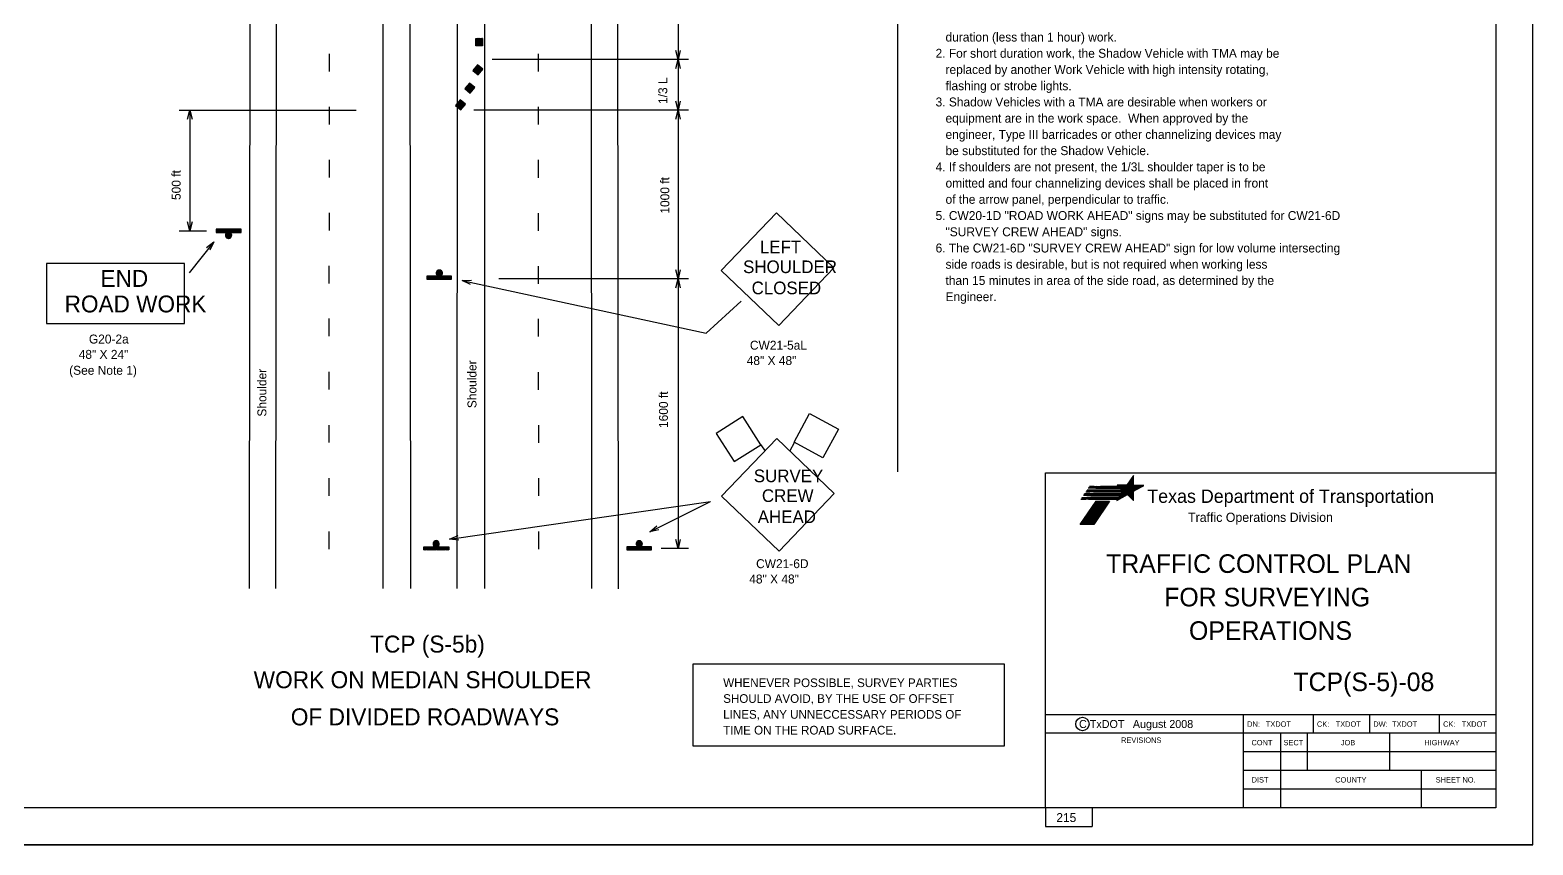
# Model space of a CAD drawing. Extents: x 0 to 29242, y 0 to 23092.
# Drawn here: x 14.03 to 34.23, y 0.24 to 11.19 of the extents above; entities that cross this region are included whole.
import ezdxf

# ---------------------------------------------------------------- set-up
doc = ezdxf.new("R2010")
doc.units = 0
doc.layers.add('D_BATCH_PLOT', color=7, linetype='Continuous')
doc.layers.add('Level 1', color=7, linetype='Continuous')

msp = doc.modelspace()

# ---------------------------------------------------------------- linework, layer by layer
at = {"layer": 'D_BATCH_PLOT'}
msp.add_lwpolyline([(0.228, 0.241), (34.228, 0.241), (34.228, 22.241), (0.228, 22.241)], close=True, dxfattribs=at)
at = {"layer": 'Level 1'}
for p, q in [((34.228, 0.241), (34.228, 22.241)), ((25.687, 21.571), (25.687, 5.254)), ((16.981, 3.688), (16.994, 20.589)), ((17.336, 3.688), (17.35, 20.589)), ((18.777, 3.688), (18.777, 20.589)), ((19.147, 3.686), (19.133, 20.588)), ((20.141, 3.686), (20.141, 20.587)), ((21.581, 3.686), (21.567, 20.587)), ((21.937, 3.684), (21.923, 20.586)), ((22.739, 13.875), (22.739, 4.225)), ((19.771, 3.686), (19.778, 12.624)), ((20.064, 11.026), (20.051, 11.026)), ((22.739, 10.795), (22.709, 10.915)), ((22.769, 10.915), (22.739, 10.795)), ((22.88, 10.795), (20.24, 10.795)), ((22.709, 10.675), (22.739, 10.795)), ((22.739, 10.795), (22.769, 10.675)), ((20.05, 10.653), (20.06, 10.645)), ((19.942, 10.407), (19.952, 10.4)), ((16.037, 10.112), (18.414, 10.112)), ((16.148, 9.992), (16.178, 10.112)), ((16.178, 10.112), (16.208, 9.992)), ((16.178, 10.112), (16.178, 8.494)), ((19.818, 10.182), (19.827, 10.174)), ((22.88, 10.112), (19.993, 10.112)), ((22.739, 10.112), (22.709, 10.232)), ((22.709, 9.992), (22.739, 10.112)), ((22.769, 10.232), (22.739, 10.112)), ((22.739, 10.112), (22.769, 9.992)), ((16.037, 8.494), (16.403, 8.494)), ((16.178, 8.494), (16.148, 8.614)), ((16.208, 8.614), (16.178, 8.494)), ((16.868, 8.513), (16.534, 8.513)), ((16.534, 8.513), (16.534, 8.471)), ((16.868, 8.471), (16.868, 8.513)), ((16.5, 8.346), (16.169, 7.927)), ((16.534, 8.471), (16.688, 8.471)), ((16.71, 8.471), (16.868, 8.471)), ((19.521, 7.883), (19.362, 7.883)), ((19.362, 7.883), (19.362, 7.841)), ((19.696, 7.883), (19.542, 7.883)), ((19.696, 7.841), (19.696, 7.883)), ((22.739, 7.846), (22.709, 7.966)), ((22.769, 7.966), (22.739, 7.846)), ((19.362, 7.841), (19.696, 7.841)), ((19.839, 7.825), (23.118, 7.115)), ((22.88, 7.846), (20.332, 7.846)), ((22.709, 7.726), (22.739, 7.846)), ((22.739, 7.846), (22.769, 7.726)), ((23.118, 7.115), (23.589, 7.548)), ((23.851, 5.618), (23.909, 5.532)), ((24.302, 5.651), (24.236, 5.529)), ((27.678, 5.241), (33.728, 5.241)), ((27.678, 0.741), (27.678, 5.241)), ((28.331, 5.056), (28.267, 5.056)), ((28.662, 5.054), (28.331, 5.056)), ((28.367, 5.056), (28.657, 5.057)), ((28.663, 5.053), (28.367, 5.055)), ((28.368, 5.056), (28.657, 5.058)), ((28.66, 5.056), (28.417, 5.056)), ((28.639, 5.074), (28.86, 5.074)), ((28.64, 5.073), (28.86, 5.073)), ((28.642, 5.071), (28.86, 5.071)), ((28.643, 5.07), (28.997, 5.07)), ((28.645, 5.069), (28.994, 5.069)), ((28.646, 5.067), (28.992, 5.067)), ((28.648, 5.066), (28.989, 5.066)), ((28.649, 5.065), (28.987, 5.065)), ((28.651, 5.063), (28.984, 5.063)), ((28.653, 5.062), (28.982, 5.062)), ((28.654, 5.061), (28.979, 5.061)), ((28.656, 5.059), (28.977, 5.059)), ((28.657, 5.058), (28.974, 5.058)), ((28.659, 5.057), (28.972, 5.057)), ((28.66, 5.055), (28.97, 5.055)), ((28.662, 5.054), (28.967, 5.054)), ((28.663, 5.053), (28.965, 5.053)), ((28.665, 5.051), (28.962, 5.051)), ((28.666, 5.05), (28.96, 5.05)), ((28.769, 5.075), (28.86, 5.075)), ((28.77, 5.077), (28.86, 5.077)), ((28.771, 5.078), (28.86, 5.078)), ((28.772, 5.079), (28.86, 5.079)), ((28.773, 5.081), (28.86, 5.081)), ((28.774, 5.082), (28.86, 5.082)), ((28.775, 5.083), (28.86, 5.083)), ((28.776, 5.085), (28.86, 5.085)), ((28.777, 5.086), (28.86, 5.086)), ((28.778, 5.087), (28.86, 5.087)), ((28.779, 5.089), (28.86, 5.089)), ((28.78, 5.09), (28.86, 5.09)), ((28.781, 5.091), (28.86, 5.091)), ((28.782, 5.094), (28.86, 5.094)), ((28.782, 5.093), (28.86, 5.093)), ((28.783, 5.095), (28.86, 5.095)), ((28.784, 5.097), (28.86, 5.097)), ((28.785, 5.098), (28.86, 5.098)), ((28.786, 5.099), (28.86, 5.099)), ((28.787, 5.101), (28.86, 5.101)), ((28.788, 5.102), (28.86, 5.102)), ((28.789, 5.103), (28.86, 5.103)), ((28.79, 5.105), (28.86, 5.105)), ((28.791, 5.106), (28.86, 5.106)), ((28.792, 5.107), (28.86, 5.107)), ((28.793, 5.109), (28.86, 5.109)), ((28.794, 5.11), (28.86, 5.11)), ((28.795, 5.111), (28.86, 5.111)), ((28.796, 5.113), (28.86, 5.113)), ((28.797, 5.115), (28.86, 5.115)), ((28.797, 5.114), (28.86, 5.114)), ((28.798, 5.117), (28.86, 5.117)), ((28.799, 5.118), (28.86, 5.118)), ((28.8, 5.119), (28.86, 5.119)), ((28.801, 5.121), (28.86, 5.121)), ((28.802, 5.122), (28.86, 5.122)), ((28.803, 5.123), (28.86, 5.123)), ((28.804, 5.125), (28.86, 5.125)), ((28.805, 5.126), (28.86, 5.126)), ((28.806, 5.127), (28.86, 5.127)), ((28.807, 5.129), (28.86, 5.129)), ((28.808, 5.13), (28.86, 5.13)), ((28.809, 5.131), (28.86, 5.131)), ((28.81, 5.133), (28.86, 5.133)), ((28.811, 5.135), (28.86, 5.135)), ((28.811, 5.134), (28.86, 5.134)), ((28.812, 5.137), (28.86, 5.137)), ((28.813, 5.138), (28.86, 5.138)), ((28.814, 5.139), (28.86, 5.139)), ((28.815, 5.141), (28.86, 5.141)), ((28.816, 5.142), (28.86, 5.142)), ((28.817, 5.143), (28.86, 5.143)), ((28.818, 5.145), (28.86, 5.145)), ((28.819, 5.146), (28.86, 5.146)), ((28.82, 5.147), (28.86, 5.147)), ((28.821, 5.149), (28.86, 5.149)), ((28.822, 5.15), (28.86, 5.15)), ((28.823, 5.151), (28.86, 5.151)), ((28.824, 5.153), (28.86, 5.153)), ((28.825, 5.155), (28.86, 5.155)), ((28.825, 5.154), (28.86, 5.154)), ((28.826, 5.157), (28.86, 5.157)), ((28.827, 5.158), (28.86, 5.158)), ((28.828, 5.159), (28.86, 5.159)), ((28.829, 5.161), (28.86, 5.161)), ((28.83, 5.162), (28.86, 5.162)), ((28.831, 5.163), (28.86, 5.163)), ((28.832, 5.165), (28.86, 5.165)), ((28.833, 5.166), (28.86, 5.166)), ((28.834, 5.167), (28.86, 5.167)), ((28.835, 5.169), (28.86, 5.169)), ((28.836, 5.17), (28.86, 5.17)), ((28.837, 5.171), (28.86, 5.171)), ((28.838, 5.173), (28.86, 5.173)), ((28.839, 5.175), (28.86, 5.175)), ((28.839, 5.174), (28.86, 5.174)), ((28.84, 5.177), (28.86, 5.177)), ((28.841, 5.178), (28.86, 5.178)), ((28.842, 5.179), (28.86, 5.179)), ((28.843, 5.181), (28.86, 5.181)), ((28.844, 5.182), (28.86, 5.182)), ((28.845, 5.183), (28.86, 5.183)), ((28.846, 5.185), (28.86, 5.185)), ((28.847, 5.186), (28.86, 5.186)), ((28.848, 5.187), (28.86, 5.187)), ((28.849, 5.189), (28.86, 5.189)), ((28.85, 5.19), (28.86, 5.19)), ((28.851, 5.191), (28.86, 5.191)), ((28.852, 5.193), (28.86, 5.193)), ((28.853, 5.195), (28.86, 5.195)), ((28.853, 5.194), (28.86, 5.194)), ((28.854, 5.197), (28.86, 5.197)), ((28.855, 5.198), (28.86, 5.198)), ((28.856, 5.2), (28.86, 5.2)), ((28.857, 5.201), (28.86, 5.201)), ((28.858, 5.202), (28.86, 5.202)), ((28.859, 5.204), (28.86, 5.204)), ((19.669, 4.35), (23.174, 4.855)), ((22.359, 4.448), (23.174, 4.855)), ((28.153, 4.887), (28.217, 4.887)), ((28.225, 4.899), (28.161, 4.899)), ((28.168, 4.91), (28.232, 4.91)), ((28.25, 4.936), (28.186, 4.936)), ((28.258, 4.948), (28.194, 4.948)), ((28.265, 4.959), (28.202, 4.959)), ((28.644, 4.886), (28.217, 4.887)), ((28.219, 4.985), (28.271, 4.985)), ((28.652, 4.897), (28.225, 4.899)), ((28.291, 4.997), (28.227, 4.997)), ((28.66, 4.908), (28.232, 4.91)), ((28.299, 5.008), (28.235, 5.008)), ((28.676, 4.934), (28.25, 4.936)), ((28.316, 5.033), (28.252, 5.033)), ((28.644, 4.885), (28.253, 4.887)), ((28.254, 4.888), (28.648, 4.89)), ((28.254, 4.888), (28.647, 4.889)), ((28.684, 4.946), (28.258, 4.948)), ((28.324, 5.045), (28.26, 5.045)), ((28.652, 4.896), (28.261, 4.898)), ((28.262, 4.9), (28.656, 4.902)), ((28.262, 4.899), (28.655, 4.901)), ((28.691, 4.957), (28.265, 4.959)), ((28.659, 4.907), (28.268, 4.909)), ((28.269, 4.911), (28.663, 4.913)), ((28.269, 4.91), (28.662, 4.912)), ((28.708, 4.983), (28.271, 4.985)), ((28.676, 4.933), (28.286, 4.935)), ((28.287, 4.937), (28.68, 4.939)), ((28.287, 4.936), (28.679, 4.938)), ((28.715, 4.995), (28.291, 4.997)), ((28.684, 4.945), (28.294, 4.947)), ((28.295, 4.949), (28.687, 4.951)), ((28.295, 4.948), (28.687, 4.95)), ((28.716, 5.006), (28.299, 5.008)), ((28.691, 4.956), (28.301, 4.958)), ((28.302, 4.96), (28.695, 4.962)), ((28.302, 4.959), (28.694, 4.961)), ((28.646, 4.887), (28.303, 4.887)), ((28.653, 4.899), (28.311, 4.899)), ((28.688, 5.031), (28.316, 5.033)), ((28.661, 4.91), (28.318, 4.91)), ((28.708, 4.982), (28.319, 4.984)), ((28.32, 4.986), (28.712, 4.988)), ((28.32, 4.985), (28.712, 4.987)), ((28.674, 5.043), (28.324, 5.045)), ((28.715, 4.994), (28.327, 4.996)), ((28.328, 4.998), (28.72, 5)), ((28.328, 4.997), (28.72, 4.999)), ((28.335, 5.008), (28.71, 5.01)), ((28.717, 5.005), (28.335, 5.007)), ((28.336, 5.009), (28.71, 5.011)), ((28.678, 4.936), (28.336, 4.936)), ((28.686, 4.948), (28.344, 4.948)), ((28.347, 4.848), (28.529, 4.848)), ((28.348, 4.85), (28.53, 4.85)), ((28.349, 4.851), (28.53, 4.851)), ((28.35, 4.852), (28.531, 4.852)), ((28.692, 4.959), (28.351, 4.959)), ((28.351, 4.854), (28.532, 4.854)), ((28.352, 5.033), (28.682, 5.034)), ((28.689, 5.03), (28.352, 5.032)), ((28.352, 4.855), (28.533, 4.855)), ((28.353, 5.034), (28.682, 5.035)), ((28.353, 4.856), (28.534, 4.856)), ((28.354, 4.858), (28.535, 4.858)), ((28.355, 4.859), (28.536, 4.859)), ((28.36, 5.045), (28.669, 5.046)), ((28.675, 5.042), (28.36, 5.044)), ((28.361, 5.046), (28.669, 5.047)), ((28.709, 4.985), (28.369, 4.985)), ((28.717, 4.997), (28.377, 4.997)), ((28.714, 5.008), (28.385, 5.008)), ((28.685, 5.033), (28.402, 5.033)), ((28.672, 5.045), (28.41, 5.045)), ((28.636, 4.872), (28.637, 4.872)), ((28.637, 4.874), (28.639, 4.874)), ((28.638, 4.875), (28.642, 4.875)), ((28.639, 4.876), (28.644, 4.876)), ((28.64, 4.879), (28.649, 4.879)), ((28.64, 4.878), (28.647, 4.878)), ((28.641, 4.88), (28.652, 4.88)), ((28.642, 4.882), (28.654, 4.882)), ((28.643, 4.883), (28.656, 4.883)), ((28.644, 4.884), (28.659, 4.884)), ((28.645, 4.886), (28.661, 4.886)), ((28.646, 4.887), (28.664, 4.887)), ((28.647, 4.89), (28.668, 4.89)), ((28.647, 4.888), (28.666, 4.888)), ((28.648, 4.891), (28.671, 4.891)), ((28.649, 4.892), (28.673, 4.892)), ((28.65, 4.894), (28.676, 4.894)), ((28.651, 4.895), (28.678, 4.895)), ((28.652, 4.896), (28.68, 4.896)), ((28.653, 4.898), (28.683, 4.898)), ((28.654, 4.9), (28.688, 4.9)), ((28.654, 4.899), (28.685, 4.899)), ((28.655, 4.902), (28.69, 4.902)), ((28.656, 4.903), (28.692, 4.903)), ((28.657, 4.904), (28.695, 4.904)), ((28.658, 4.906), (28.697, 4.906)), ((28.659, 4.907), (28.7, 4.907)), ((28.66, 4.908), (28.702, 4.908)), ((28.661, 4.911), (28.707, 4.911)), ((28.661, 4.91), (28.704, 4.91)), ((28.662, 4.912), (28.709, 4.912)), ((28.663, 4.914), (28.712, 4.914)), ((28.664, 4.915), (28.714, 4.915)), ((28.665, 4.916), (28.716, 4.916)), ((28.666, 4.918), (28.719, 4.918)), ((28.667, 4.92), (28.724, 4.92)), ((28.667, 4.919), (28.721, 4.919)), ((28.668, 5.049), (28.957, 5.049)), ((28.668, 4.922), (28.726, 4.922)), ((28.669, 5.047), (28.955, 5.047)), ((28.669, 4.923), (28.729, 4.923)), ((28.67, 4.924), (28.731, 4.924)), ((28.671, 5.046), (28.952, 5.046)), ((28.671, 4.926), (28.733, 4.926)), ((28.672, 5.045), (28.95, 5.045)), ((28.672, 4.927), (28.736, 4.927)), ((28.673, 4.928), (28.738, 4.928)), ((28.674, 5.043), (28.947, 5.043)), ((28.674, 4.931), (28.743, 4.931)), ((28.674, 4.93), (28.741, 4.93)), ((28.675, 5.042), (28.945, 5.042)), ((28.675, 4.932), (28.745, 4.932)), ((28.676, 4.934), (28.748, 4.934)), ((28.677, 5.041), (28.943, 5.041)), ((28.677, 4.935), (28.75, 4.935)), ((28.678, 5.039), (28.94, 5.039)), ((28.678, 4.936), (28.753, 4.936)), ((28.679, 4.938), (28.755, 4.938)), ((28.68, 5.038), (28.938, 5.038)), ((28.68, 4.939), (28.757, 4.939)), ((28.681, 5.037), (28.935, 5.037)), ((28.681, 4.942), (28.762, 4.942)), ((28.681, 4.94), (28.76, 4.94)), ((28.682, 4.943), (28.765, 4.943)), ((28.683, 5.035), (28.933, 5.035)), ((28.683, 4.944), (28.767, 4.944)), ((28.684, 5.034), (28.93, 5.034)), ((28.684, 4.946), (28.769, 4.946)), ((28.685, 4.947), (28.772, 4.947)), ((28.686, 5.033), (28.928, 5.033)), ((28.686, 4.948), (28.774, 4.948)), ((28.687, 5.031), (28.925, 5.031)), ((28.687, 4.95), (28.777, 4.95)), ((28.688, 4.952), (28.86, 4.952)), ((28.688, 4.951), (28.86, 4.951)), ((28.689, 5.03), (28.923, 5.03)), ((28.689, 4.954), (28.86, 4.954)), ((28.69, 5.029), (28.92, 5.029)), ((28.69, 4.955), (28.86, 4.955)), ((28.691, 4.956), (28.86, 4.956)), ((28.692, 5.027), (28.918, 5.027)), ((28.692, 4.958), (28.86, 4.958)), ((28.693, 5.026), (28.916, 5.026)), ((28.693, 4.959), (28.86, 4.959)), ((28.694, 4.96), (28.86, 4.96)), ((28.695, 5.024), (28.913, 5.024)), ((28.695, 4.963), (28.86, 4.963)), ((28.695, 4.962), (28.86, 4.962)), ((28.696, 5.023), (28.911, 5.023)), ((28.696, 4.964), (28.86, 4.964)), ((28.697, 4.966), (28.86, 4.966)), ((28.698, 5.022), (28.908, 5.022)), ((28.698, 4.967), (28.86, 4.967)), ((28.699, 5.02), (28.906, 5.02)), ((28.699, 4.968), (28.86, 4.968)), ((28.7, 4.97), (28.86, 4.97)), ((28.701, 5.019), (28.903, 5.019)), ((28.701, 4.971), (28.86, 4.971)), ((28.702, 5.018), (28.901, 5.018)), ((28.702, 4.974), (28.86, 4.974)), ((28.702, 4.972), (28.86, 4.972)), ((28.703, 4.975), (28.86, 4.975)), ((28.704, 5.016), (28.898, 5.016)), ((28.704, 4.976), (28.86, 4.976)), ((28.705, 5.015), (28.896, 5.015)), ((28.705, 4.978), (28.86, 4.978)), ((28.706, 4.979), (28.86, 4.979)), ((28.707, 5.014), (28.893, 5.014)), ((28.707, 4.98), (28.86, 4.98)), ((28.708, 5.012), (28.891, 5.012)), ((28.708, 4.982), (28.86, 4.982)), ((28.709, 4.984), (28.86, 4.984)), ((28.709, 4.983), (28.86, 4.983)), ((28.71, 5.011), (28.889, 5.011)), ((28.71, 4.986), (28.86, 4.986)), ((28.711, 4.987), (28.86, 4.987)), ((28.712, 5.01), (28.886, 5.01)), ((28.712, 4.988), (28.86, 4.988)), ((28.713, 5.008), (28.884, 5.008)), ((28.713, 4.99), (28.86, 4.99)), ((28.714, 4.991), (28.86, 4.991)), ((28.715, 5.007), (28.881, 5.007)), ((28.715, 4.992), (28.86, 4.992)), ((28.716, 5.006), (28.879, 5.006)), ((28.716, 4.995), (28.86, 4.995)), ((28.716, 4.994), (28.86, 4.994)), ((28.717, 4.996), (28.862, 4.996)), ((28.718, 5.004), (28.876, 5.004)), ((28.718, 4.998), (28.864, 4.998)), ((28.719, 5.003), (28.874, 5.003)), ((28.719, 4.999), (28.866, 4.999)), ((28.72, 5), (28.869, 5)), ((28.721, 5.002), (28.871, 5.002)), ((28.779, 4.95), (28.86, 4.95)), ((28.78, 4.948), (28.86, 4.948)), ((28.781, 4.947), (28.86, 4.947)), ((28.783, 4.946), (28.86, 4.946)), ((28.784, 4.944), (28.86, 4.944)), ((28.786, 4.943), (28.86, 4.943)), ((28.787, 4.942), (28.86, 4.942)), ((28.788, 4.94), (28.86, 4.94)), ((28.79, 4.939), (28.86, 4.939)), ((28.791, 4.938), (28.86, 4.938)), ((28.792, 4.936), (28.86, 4.936)), ((28.794, 4.935), (28.86, 4.935)), ((28.795, 4.934), (28.86, 4.934)), ((28.797, 4.932), (28.86, 4.932)), ((28.798, 4.931), (28.86, 4.931)), ((28.799, 4.93), (28.86, 4.93)), ((28.801, 4.928), (28.86, 4.928)), ((28.802, 4.927), (28.86, 4.927)), ((28.804, 4.926), (28.86, 4.926)), ((28.805, 4.924), (28.86, 4.924)), ((28.806, 4.923), (28.86, 4.923)), ((28.808, 4.922), (28.86, 4.922)), ((28.809, 4.92), (28.86, 4.92)), ((28.81, 4.919), (28.86, 4.919)), ((28.812, 4.918), (28.86, 4.918)), ((28.813, 4.916), (28.86, 4.916)), ((28.815, 4.915), (28.86, 4.915)), ((28.816, 4.914), (28.86, 4.914)), ((28.817, 4.912), (28.86, 4.912)), ((28.819, 4.911), (28.86, 4.911)), ((28.82, 4.91), (28.86, 4.91)), ((28.822, 4.908), (28.86, 4.908)), ((28.823, 4.907), (28.86, 4.907)), ((28.824, 4.906), (28.86, 4.906)), ((28.826, 4.904), (28.86, 4.904)), ((28.827, 4.903), (28.86, 4.903)), ((28.828, 4.902), (28.86, 4.902)), ((28.83, 4.9), (28.86, 4.9)), ((28.831, 4.899), (28.86, 4.899)), ((28.833, 4.898), (28.86, 4.898)), ((28.834, 4.896), (28.86, 4.896)), ((28.835, 4.895), (28.86, 4.895)), ((28.837, 4.894), (28.86, 4.894)), ((28.838, 4.892), (28.86, 4.892)), ((28.84, 4.891), (28.86, 4.891)), ((28.841, 4.89), (28.86, 4.89)), ((28.842, 4.888), (28.86, 4.888)), ((28.844, 4.887), (28.86, 4.887)), ((28.845, 4.886), (28.86, 4.886)), ((28.847, 4.884), (28.86, 4.884)), ((28.848, 4.883), (28.86, 4.883)), ((28.849, 4.882), (28.86, 4.882)), ((28.851, 4.88), (28.86, 4.88)), ((28.852, 4.879), (28.86, 4.879)), ((28.853, 4.878), (28.86, 4.878)), ((28.855, 4.876), (28.86, 4.876)), ((28.856, 4.875), (28.86, 4.875)), ((28.858, 4.874), (28.86, 4.874)), ((28.859, 4.872), (28.86, 4.872)), ((28.209, 4.645), (28.391, 4.645)), ((28.21, 4.647), (28.392, 4.647)), ((28.211, 4.648), (28.393, 4.648)), ((28.212, 4.649), (28.393, 4.649)), ((28.213, 4.651), (28.394, 4.651)), ((28.214, 4.652), (28.395, 4.652)), ((28.215, 4.653), (28.396, 4.653)), ((28.216, 4.655), (28.397, 4.655)), ((28.217, 4.656), (28.398, 4.656)), ((28.218, 4.659), (28.4, 4.659)), ((28.218, 4.657), (28.399, 4.657)), ((28.219, 4.66), (28.401, 4.66)), ((28.22, 4.661), (28.402, 4.661)), ((28.221, 4.663), (28.403, 4.663)), ((28.222, 4.664), (28.403, 4.664)), ((28.223, 4.665), (28.404, 4.665)), ((28.224, 4.667), (28.405, 4.667)), ((28.225, 4.668), (28.406, 4.668)), ((28.226, 4.669), (28.407, 4.669)), ((28.227, 4.671), (28.408, 4.671)), ((28.228, 4.673), (28.41, 4.673)), ((28.228, 4.672), (28.409, 4.672)), ((28.229, 4.675), (28.411, 4.675)), ((28.23, 4.676), (28.412, 4.676)), ((28.231, 4.677), (28.413, 4.677)), ((28.232, 4.679), (28.413, 4.679)), ((28.233, 4.68), (28.414, 4.68)), ((28.234, 4.681), (28.415, 4.681)), ((28.235, 4.683), (28.416, 4.683)), ((28.236, 4.684), (28.417, 4.684)), ((28.237, 4.685), (28.418, 4.685)), ((28.238, 4.688), (28.42, 4.688)), ((28.238, 4.687), (28.419, 4.687)), ((28.239, 4.689), (28.421, 4.689)), ((28.24, 4.691), (28.422, 4.691)), ((28.241, 4.692), (28.422, 4.692)), ((28.242, 4.693), (28.423, 4.693)), ((28.243, 4.695), (28.424, 4.695)), ((28.244, 4.696), (28.425, 4.696)), ((28.245, 4.697), (28.426, 4.697)), ((28.246, 4.699), (28.427, 4.699)), ((28.247, 4.7), (28.428, 4.7)), ((28.248, 4.703), (28.43, 4.703)), ((28.248, 4.701), (28.429, 4.701)), ((28.249, 4.704), (28.431, 4.704)), ((28.25, 4.705), (28.432, 4.705)), ((28.251, 4.707), (28.432, 4.707)), ((28.252, 4.708), (28.433, 4.708)), ((28.253, 4.709), (28.434, 4.709)), ((28.254, 4.711), (28.435, 4.711)), ((28.255, 4.712), (28.436, 4.712)), ((28.256, 4.713), (28.437, 4.713)), ((28.257, 4.715), (28.438, 4.715)), ((28.258, 4.717), (28.44, 4.717)), ((28.258, 4.716), (28.439, 4.716)), ((28.259, 4.719), (28.441, 4.719)), ((28.26, 4.72), (28.442, 4.72)), ((28.261, 4.721), (28.442, 4.721)), ((28.262, 4.723), (28.443, 4.723)), ((28.263, 4.724), (28.444, 4.724)), ((28.264, 4.725), (28.445, 4.725)), ((28.265, 4.727), (28.446, 4.727)), ((28.266, 4.728), (28.447, 4.728)), ((28.267, 4.729), (28.448, 4.729)), ((28.268, 4.732), (28.45, 4.732)), ((28.268, 4.731), (28.449, 4.731)), ((28.269, 4.733), (28.451, 4.733)), ((28.27, 4.735), (28.452, 4.735)), ((28.271, 4.736), (28.452, 4.736)), ((28.272, 4.737), (28.453, 4.737)), ((28.273, 4.739), (28.454, 4.739)), ((28.274, 4.74), (28.455, 4.74)), ((28.275, 4.741), (28.456, 4.741)), ((28.276, 4.743), (28.457, 4.743)), ((28.277, 4.744), (28.458, 4.744)), ((28.278, 4.747), (28.46, 4.747)), ((28.278, 4.745), (28.459, 4.745)), ((28.279, 4.748), (28.461, 4.748)), ((28.28, 4.75), (28.461, 4.75)), ((28.281, 4.751), (28.462, 4.751)), ((28.282, 4.752), (28.463, 4.752)), ((28.283, 4.754), (28.464, 4.754)), ((28.284, 4.755), (28.465, 4.755)), ((28.285, 4.756), (28.466, 4.756)), ((28.286, 4.758), (28.467, 4.758)), ((28.287, 4.759), (28.468, 4.759)), ((28.288, 4.762), (28.47, 4.762)), ((28.288, 4.76), (28.469, 4.76)), ((28.289, 4.763), (28.471, 4.763)), ((28.29, 4.764), (28.471, 4.764)), ((28.291, 4.766), (28.472, 4.766)), ((28.292, 4.767), (28.473, 4.767)), ((28.293, 4.768), (28.474, 4.768)), ((28.294, 4.77), (28.475, 4.77)), ((28.295, 4.771), (28.476, 4.771)), ((28.296, 4.772), (28.477, 4.772)), ((28.297, 4.775), (28.479, 4.775)), ((28.297, 4.774), (28.478, 4.774)), ((28.298, 4.776), (28.48, 4.776)), ((28.299, 4.778), (28.481, 4.778)), ((28.3, 4.779), (28.481, 4.779)), ((28.301, 4.78), (28.482, 4.78)), ((28.302, 4.782), (28.483, 4.782)), ((28.303, 4.783), (28.484, 4.783)), ((28.304, 4.784), (28.485, 4.784)), ((28.305, 4.786), (28.486, 4.786)), ((28.306, 4.787), (28.487, 4.787)), ((28.307, 4.79), (28.489, 4.79)), ((28.307, 4.788), (28.488, 4.788)), ((28.308, 4.791), (28.49, 4.791)), ((28.309, 4.792), (28.491, 4.792)), ((28.31, 4.794), (28.491, 4.794)), ((28.311, 4.795), (28.492, 4.795)), ((28.312, 4.796), (28.493, 4.796)), ((28.313, 4.798), (28.494, 4.798)), ((28.314, 4.799), (28.495, 4.799)), ((28.315, 4.8), (28.496, 4.8)), ((28.316, 4.802), (28.497, 4.802)), ((28.317, 4.804), (28.499, 4.804)), ((28.317, 4.803), (28.498, 4.803)), ((28.318, 4.806), (28.5, 4.806)), ((28.319, 4.807), (28.5, 4.807)), ((28.32, 4.808), (28.501, 4.808)), ((28.321, 4.81), (28.502, 4.81)), ((28.322, 4.811), (28.503, 4.811)), ((28.323, 4.812), (28.504, 4.812)), ((28.324, 4.814), (28.505, 4.814)), ((28.325, 4.815), (28.506, 4.815)), ((28.326, 4.816), (28.507, 4.816)), ((28.327, 4.819), (28.509, 4.819)), ((28.327, 4.818), (28.508, 4.818)), ((28.328, 4.82), (28.51, 4.82)), ((28.329, 4.822), (28.51, 4.822)), ((28.33, 4.823), (28.511, 4.823)), ((28.331, 4.824), (28.512, 4.824)), ((28.332, 4.826), (28.513, 4.826)), ((28.333, 4.827), (28.514, 4.827)), ((28.334, 4.828), (28.515, 4.828)), ((28.335, 4.83), (28.516, 4.83)), ((28.336, 4.831), (28.517, 4.831)), ((28.337, 4.834), (28.519, 4.834)), ((28.337, 4.832), (28.518, 4.832)), ((28.338, 4.835), (28.52, 4.835)), ((28.339, 4.836), (28.52, 4.836)), ((28.34, 4.838), (28.521, 4.838)), ((28.341, 4.839), (28.522, 4.839)), ((28.342, 4.84), (28.523, 4.84)), ((28.343, 4.842), (28.524, 4.842)), ((28.344, 4.843), (28.525, 4.843)), ((28.345, 4.844), (28.526, 4.844)), ((28.346, 4.846), (28.527, 4.846)), ((28.347, 4.847), (28.528, 4.847)), ((28.144, 4.549), (28.325, 4.549)), ((28.145, 4.55), (28.326, 4.55)), ((28.146, 4.552), (28.327, 4.552)), ((28.147, 4.553), (28.328, 4.553)), ((28.148, 4.554), (28.329, 4.554)), ((28.149, 4.557), (28.331, 4.557)), ((28.149, 4.556), (28.33, 4.556)), ((28.15, 4.558), (28.332, 4.558)), ((28.151, 4.56), (28.333, 4.56)), ((28.152, 4.561), (28.334, 4.561)), ((28.153, 4.562), (28.335, 4.562)), ((28.154, 4.564), (28.335, 4.564)), ((28.155, 4.565), (28.336, 4.565)), ((28.156, 4.566), (28.337, 4.566)), ((28.157, 4.568), (28.338, 4.568)), ((28.158, 4.569), (28.339, 4.569)), ((28.159, 4.572), (28.341, 4.572)), ((28.159, 4.57), (28.34, 4.57)), ((28.16, 4.573), (28.342, 4.573)), ((28.161, 4.574), (28.343, 4.574)), ((28.162, 4.576), (28.344, 4.576)), ((28.163, 4.577), (28.344, 4.577)), ((28.164, 4.579), (28.345, 4.579)), ((28.165, 4.58), (28.346, 4.58)), ((28.166, 4.581), (28.347, 4.581)), ((28.167, 4.583), (28.348, 4.583)), ((28.168, 4.584), (28.349, 4.584)), ((28.169, 4.587), (28.351, 4.587)), ((28.169, 4.585), (28.35, 4.585)), ((28.17, 4.588), (28.352, 4.588)), ((28.171, 4.589), (28.353, 4.589)), ((28.172, 4.591), (28.354, 4.591)), ((28.173, 4.592), (28.354, 4.592)), ((28.174, 4.593), (28.355, 4.593)), ((28.175, 4.595), (28.356, 4.595)), ((28.176, 4.596), (28.357, 4.596)), ((28.177, 4.597), (28.358, 4.597)), ((28.178, 4.599), (28.359, 4.599)), ((28.179, 4.601), (28.361, 4.601)), ((28.179, 4.6), (28.36, 4.6)), ((28.18, 4.603), (28.362, 4.603)), ((28.181, 4.604), (28.363, 4.604)), ((28.182, 4.605), (28.364, 4.605)), ((28.183, 4.607), (28.364, 4.607)), ((28.184, 4.608), (28.365, 4.608)), ((28.185, 4.609), (28.366, 4.609)), ((28.186, 4.611), (28.367, 4.611)), ((28.187, 4.612), (28.368, 4.612)), ((28.188, 4.613), (28.369, 4.613)), ((28.189, 4.616), (28.371, 4.616)), ((28.189, 4.615), (28.37, 4.615)), ((28.19, 4.617), (28.372, 4.617)), ((28.191, 4.619), (28.373, 4.619)), ((28.192, 4.62), (28.374, 4.62)), ((28.193, 4.621), (28.374, 4.621)), ((28.194, 4.623), (28.375, 4.623)), ((28.195, 4.624), (28.376, 4.624)), ((28.196, 4.625), (28.377, 4.625)), ((28.197, 4.627), (28.378, 4.627)), ((28.198, 4.628), (28.379, 4.628)), ((28.199, 4.631), (28.381, 4.631)), ((28.199, 4.629), (28.38, 4.629)), ((28.2, 4.632), (28.382, 4.632)), ((28.201, 4.633), (28.383, 4.633)), ((28.202, 4.635), (28.383, 4.635)), ((28.203, 4.636), (28.384, 4.636)), ((28.204, 4.637), (28.385, 4.637)), ((28.205, 4.639), (28.386, 4.639)), ((28.206, 4.64), (28.387, 4.64)), ((28.207, 4.641), (28.388, 4.641)), ((28.208, 4.644), (28.39, 4.644)), ((28.208, 4.643), (28.389, 4.643)), ((28.324, 4.549), (28.324, 4.549)), ((19.324, 4.206), (19.324, 4.247)), ((19.324, 4.247), (19.478, 4.247)), ((19.499, 4.247), (19.658, 4.247)), ((19.658, 4.247), (19.658, 4.206)), ((22.207, 4.247), (22.049, 4.247)), ((22.049, 4.247), (22.049, 4.205)), ((22.383, 4.247), (22.229, 4.247)), ((22.383, 4.205), (22.383, 4.247)), ((22.739, 4.225), (22.709, 4.345)), ((22.769, 4.345), (22.739, 4.225)), ((19.658, 4.206), (19.324, 4.206)), ((22.049, 4.205), (22.383, 4.205)), ((22.88, 4.225), (22.514, 4.225)), ((33.728, 1.991), (27.678, 1.991)), ((30.34, 1.741), (30.34, 1.991)), ((31.278, 1.741), (31.278, 1.991)), ((32.034, 1.741), (32.034, 1.991)), ((32.972, 1.741), (32.972, 1.991)), ((30.34, 1.741), (27.678, 1.741)), ((30.34, 0.741), (30.34, 1.741)), ((33.728, 1.741), (30.34, 1.741)), ((30.84, 0.741), (30.84, 1.741)), ((31.2, 1.241), (31.2, 1.741)), ((32.306, 1.241), (32.306, 1.741)), ((33.728, 1.491), (30.34, 1.491)), ((33.728, 1.241), (30.34, 1.241)), ((32.73, 0.741), (32.73, 1.241)), ((33.728, 0.991), (30.34, 0.991)), ((27.678, 0.741), (27.678, 0.491)), ((28.303, 0.741), (28.303, 0.491)), ((27.678, 0.491), (28.303, 0.491)), ((34.228, 0.241), (0.228, 0.241))]:
    msp.add_line(p, q, dxfattribs=at)
for points in [[(2.228, 21.741), (33.728, 21.741), (33.728, 0.741), (2.228, 0.741)], [(20.113, 10.977), (20.02, 10.977), (20.02, 11.076), (20.113, 11.076)], [(19.981, 10.647), (20.053, 10.587), (20.116, 10.663), (20.045, 10.723)], [(19.873, 10.402), (19.944, 10.342), (20.008, 10.418), (19.937, 10.477)], [(19.749, 10.176), (19.82, 10.116), (19.884, 10.192), (19.812, 10.252)], [(24.092, 7.222), (24.832, 7.996), (24.06, 8.734), (23.32, 7.96)], [(14.254, 8.052), (14.254, 7.249), (16.107, 7.249), (16.107, 8.052)], [(23.493, 5.391), (23.851, 5.618), (23.61, 5.998), (23.252, 5.771)], [(24.687, 5.443), (24.299, 5.652), (24.507, 6.038), (24.895, 5.828)], [(24.097, 4.189), (24.837, 4.963), (24.065, 5.701), (23.325, 4.927)], [(28.86, 5.205), (28.769, 5.074), (28.638, 5.074), (28.721, 5.002), (28.635, 4.871), (28.778, 4.95), (28.86, 4.871), (28.86, 4.996), (28.999, 5.071), (28.86, 5.071)], [(28.356, 4.86), (28.537, 4.86), (28.325, 4.548), (28.143, 4.548)], [(22.941, 2.675), (27.123, 2.675), (27.123, 1.567), (22.941, 1.567)]]:
    msp.add_lwpolyline(points, close=True, dxfattribs=at)
for points in [[(20.113, 11.019), (20.02, 11.073)], [(20.113, 11.008), (20.02, 11.062)], [(20.113, 10.997), (20.02, 11.051)], [(20.113, 10.986), (20.02, 11.04)], [(20.11, 10.977), (20.02, 11.029)], [(20.091, 10.977), (20.02, 11.018)], [(20.072, 10.977), (20.02, 11.007)], [(20.053, 10.977), (20.02, 10.996)], [(20.034, 10.977), (20.02, 10.985)], [(20.113, 11.03), (20.033, 11.076)], [(20.113, 11.041), (20.052, 11.076)], [(20.113, 11.052), (20.071, 11.076)], [(20.113, 11.063), (20.09, 11.076)], [(20.113, 11.074), (20.109, 11.076)], [(18.054, 10.633), (18.055, 10.871)], [(20.03, 10.705), (20.077, 10.696)], [(20.037, 10.713), (20.062, 10.709)], [(20.044, 10.721), (20.048, 10.721)], [(20.863, 10.631), (20.863, 10.869)], [(19.983, 10.645), (20.086, 10.627)], [(19.988, 10.654), (20.093, 10.636)], [(19.995, 10.663), (20.1, 10.644)], [(19.998, 10.633), (20.079, 10.619)], [(20.002, 10.671), (20.107, 10.653)], [(20.009, 10.68), (20.114, 10.661)], [(20.012, 10.621), (20.072, 10.61)], [(20.016, 10.688), (20.106, 10.672)], [(20.023, 10.696), (20.091, 10.684)], [(20.027, 10.609), (20.065, 10.602)], [(20.041, 10.597), (20.058, 10.594)], [(19.875, 10.4), (19.978, 10.382)], [(19.879, 10.409), (19.985, 10.39)], [(19.886, 10.417), (19.992, 10.399)], [(19.89, 10.388), (19.971, 10.373)], [(19.893, 10.426), (19.999, 10.407)], [(19.901, 10.434), (20.006, 10.415)], [(19.904, 10.375), (19.964, 10.365)], [(19.908, 10.442), (19.998, 10.427)], [(19.915, 10.451), (19.983, 10.439)], [(19.919, 10.363), (19.957, 10.357)], [(19.922, 10.459), (19.968, 10.451)], [(19.929, 10.468), (19.954, 10.463)], [(19.933, 10.351), (19.95, 10.348)], [(19.936, 10.476), (19.94, 10.475)], [(18.054, 9.921), (18.054, 10.158)], [(19.751, 10.174), (19.854, 10.156)], [(19.755, 10.183), (19.861, 10.165)], [(19.762, 10.192), (19.868, 10.173)], [(19.765, 10.162), (19.846, 10.148)], [(19.769, 10.2), (19.875, 10.182)], [(19.776, 10.209), (19.882, 10.19)], [(19.78, 10.15), (19.84, 10.14)], [(19.783, 10.217), (19.873, 10.201)], [(19.79, 10.226), (19.859, 10.213)], [(19.794, 10.138), (19.832, 10.131)], [(19.797, 10.234), (19.844, 10.226)], [(19.804, 10.242), (19.83, 10.238)], [(19.809, 10.126), (19.825, 10.123)], [(19.811, 10.251), (19.815, 10.25)], [(20.864, 9.919), (20.863, 10.156)], [(18.053, 9.208), (18.054, 9.446)], [(20.864, 9.206), (20.864, 9.444)], [(18.053, 8.496), (18.053, 8.733)], [(20.865, 8.494), (20.864, 8.731)], [(16.534, 8.512), (16.605, 8.471)], [(16.534, 8.503), (16.59, 8.471)], [(16.534, 8.495), (16.575, 8.471)], [(16.534, 8.486), (16.56, 8.471)], [(16.547, 8.513), (16.62, 8.471)], [(16.562, 8.513), (16.635, 8.471)], [(16.577, 8.513), (16.65, 8.471)], [(16.592, 8.513), (16.664, 8.471)], [(16.607, 8.513), (16.68, 8.471)], [(16.622, 8.513), (16.738, 8.446)], [(16.637, 8.513), (16.73, 8.459)], [(16.652, 8.513), (16.724, 8.471)], [(16.667, 8.513), (16.739, 8.471)], [(16.682, 8.513), (16.754, 8.471)], [(16.697, 8.513), (16.769, 8.471)], [(16.712, 8.513), (16.784, 8.471)], [(16.727, 8.513), (16.799, 8.471)], [(16.742, 8.513), (16.814, 8.471)], [(16.757, 8.513), (16.829, 8.471)], [(16.772, 8.513), (16.844, 8.471)], [(16.787, 8.513), (16.859, 8.471)], [(16.802, 8.513), (16.868, 8.475)], [(16.817, 8.513), (16.868, 8.483)], [(16.832, 8.513), (16.868, 8.492)], [(16.846, 8.513), (16.868, 8.501)], [(16.862, 8.513), (16.868, 8.509)], [(16.402, 8.27), (16.5, 8.346), (16.449, 8.233)], [(16.534, 8.478), (16.545, 8.471)], [(16.658, 8.432), (16.721, 8.396)], [(16.659, 8.44), (16.728, 8.4)], [(16.659, 8.423), (16.713, 8.392)], [(16.661, 8.447), (16.733, 8.406)], [(16.662, 8.412), (16.702, 8.39)], [(16.665, 8.454), (16.737, 8.412)], [(16.669, 8.46), (16.739, 8.42)], [(16.675, 8.465), (16.741, 8.427)], [(16.683, 8.469), (16.741, 8.436)], [(18.052, 7.783), (18.052, 8.021)], [(19.429, 7.841), (19.362, 7.88)], [(19.444, 7.841), (19.372, 7.883)], [(19.459, 7.841), (19.387, 7.883)], [(19.474, 7.841), (19.402, 7.883)], [(19.489, 7.841), (19.417, 7.883)], [(19.504, 7.841), (19.432, 7.883)], [(19.519, 7.841), (19.447, 7.883)], [(19.534, 7.841), (19.461, 7.883)], [(19.549, 7.841), (19.476, 7.883)], [(19.555, 7.889), (19.49, 7.927)], [(19.548, 7.885), (19.49, 7.919)], [(19.561, 7.895), (19.491, 7.935)], [(19.564, 7.841), (19.491, 7.883)], [(19.608, 7.841), (19.492, 7.909)], [(19.566, 7.901), (19.494, 7.942)], [(19.57, 7.907), (19.498, 7.949)], [(19.594, 7.841), (19.5, 7.895)], [(19.572, 7.914), (19.503, 7.954)], [(19.579, 7.841), (19.506, 7.883)], [(19.573, 7.923), (19.51, 7.959)], [(19.572, 7.932), (19.518, 7.963)], [(19.568, 7.942), (19.529, 7.965)], [(19.624, 7.841), (19.551, 7.883)], [(19.638, 7.841), (19.566, 7.883)], [(19.653, 7.841), (19.581, 7.883)], [(19.668, 7.841), (19.596, 7.883)], [(19.683, 7.841), (19.611, 7.883)], [(19.696, 7.843), (19.626, 7.883)], [(19.696, 7.851), (19.641, 7.883)], [(19.696, 7.86), (19.656, 7.883)], [(19.696, 7.868), (19.671, 7.883)], [(19.696, 7.877), (19.686, 7.883)], [(20.865, 7.781), (20.865, 8.019)], [(19.414, 7.841), (19.362, 7.871)], [(19.399, 7.841), (19.362, 7.862)], [(19.384, 7.841), (19.362, 7.854)], [(19.369, 7.841), (19.362, 7.845)], [(19.949, 7.77), (19.839, 7.825), (19.962, 7.829)], [(18.052, 7.076), (18.052, 7.313)], [(20.865, 7.073), (20.865, 7.311)], [(18.051, 6.358), (18.051, 6.596)], [(20.866, 6.356), (20.866, 6.594)], [(18.05, 5.646), (18.051, 5.883)], [(20.867, 5.644), (20.867, 5.881)], [(18.05, 4.933), (18.05, 5.171)], [(20.868, 4.931), (20.867, 5.169)], [(18.049, 4.215), (18.049, 4.453)], [(20.868, 4.213), (20.868, 4.451)], [(22.48, 4.474), (22.359, 4.448), (22.453, 4.528)], [(19.324, 4.207), (19.394, 4.247)], [(19.324, 4.215), (19.379, 4.247)], [(19.324, 4.224), (19.364, 4.247)], [(19.324, 4.233), (19.349, 4.247)], [(19.324, 4.241), (19.334, 4.247)], [(19.337, 4.206), (19.409, 4.247)], [(19.352, 4.206), (19.424, 4.247)], [(19.367, 4.206), (19.439, 4.247)], [(19.382, 4.206), (19.454, 4.247)], [(19.396, 4.206), (19.469, 4.247)], [(19.411, 4.206), (19.528, 4.273)], [(19.426, 4.206), (19.519, 4.259)], [(19.441, 4.206), (19.514, 4.247)], [(19.447, 4.287), (19.51, 4.323)], [(19.448, 4.296), (19.502, 4.327)], [(19.448, 4.279), (19.517, 4.318)], [(19.45, 4.271), (19.522, 4.313)], [(19.452, 4.307), (19.491, 4.329)], [(19.454, 4.265), (19.526, 4.306)], [(19.456, 4.206), (19.529, 4.247)], [(19.459, 4.259), (19.529, 4.299)], [(19.465, 4.254), (19.53, 4.291)], [(19.471, 4.206), (19.543, 4.247)], [(19.472, 4.249), (19.53, 4.283)], [(19.486, 4.206), (19.558, 4.247)], [(19.501, 4.206), (19.573, 4.247)], [(19.516, 4.206), (19.588, 4.247)], [(19.531, 4.206), (19.603, 4.247)], [(19.546, 4.206), (19.618, 4.247)], [(19.561, 4.206), (19.633, 4.247)], [(19.576, 4.206), (19.648, 4.247)], [(19.591, 4.206), (19.658, 4.244)], [(19.792, 4.338), (19.669, 4.35), (19.783, 4.397)], [(22.116, 4.205), (22.049, 4.244)], [(22.131, 4.205), (22.058, 4.247)], [(22.146, 4.205), (22.073, 4.247)], [(22.161, 4.205), (22.088, 4.247)], [(22.176, 4.205), (22.103, 4.247)], [(22.191, 4.205), (22.118, 4.247)], [(22.205, 4.205), (22.133, 4.247)], [(22.22, 4.205), (22.148, 4.247)], [(22.235, 4.205), (22.163, 4.247)], [(22.242, 4.253), (22.176, 4.291)], [(22.234, 4.249), (22.176, 4.282)], [(22.248, 4.258), (22.178, 4.299)], [(22.25, 4.205), (22.178, 4.247)], [(22.295, 4.205), (22.179, 4.272)], [(22.253, 4.264), (22.181, 4.306)], [(22.256, 4.271), (22.185, 4.312)], [(22.28, 4.205), (22.187, 4.259)], [(22.259, 4.278), (22.19, 4.318)], [(22.265, 4.205), (22.193, 4.247)], [(22.26, 4.286), (22.196, 4.323)], [(22.259, 4.295), (22.205, 4.327)], [(22.255, 4.306), (22.216, 4.329)], [(22.31, 4.205), (22.238, 4.247)], [(22.325, 4.205), (22.253, 4.247)], [(22.34, 4.205), (22.268, 4.247)], [(22.355, 4.205), (22.283, 4.247)], [(22.37, 4.205), (22.298, 4.247)], [(22.383, 4.206), (22.313, 4.247)], [(22.383, 4.215), (22.328, 4.247)], [(22.383, 4.224), (22.343, 4.247)], [(22.383, 4.232), (22.358, 4.247)], [(22.383, 4.241), (22.373, 4.247)], [(19.606, 4.206), (19.658, 4.235)], [(19.621, 4.206), (19.658, 4.227)], [(19.636, 4.206), (19.658, 4.218)], [(19.651, 4.206), (19.658, 4.209)], [(22.101, 4.205), (22.049, 4.235)], [(22.086, 4.205), (22.049, 4.226)], [(22.071, 4.205), (22.049, 4.218)], [(22.056, 4.205), (22.049, 4.209)]]:
    msp.add_lwpolyline(points, dxfattribs=at)
msp.add_circle((28.173, 1.866), 0.0897, dxfattribs=at)
for centre, start, end in [((16.699, 8.431), 105.2226, 75.4949), ((19.531, 7.923), 285.2226, 255.4949), ((19.489, 4.288), 284.5051, 254.7774), ((22.218, 4.287), 285.2226, 255.4949)]:
    msp.add_arc(centre, 0.0417, start, end, dxfattribs=at)

# ---------------------------------------------------------------- texts
for s, height, p in [('   duration (less than 1 hour) work.', 0.12, (26.2, 11.035)), ('2. For short duration work, the Shadow Vehicle with TMA may be', 0.12, (26.2, 10.817)), ('   replaced by another Work Vehicle with high intensity rotating,', 0.12, (26.2, 10.599)), ('   flashing or strobe lights.', 0.12, (26.2, 10.381)), ('3. Shadow Vehicles with a TMA are desirable when workers or', 0.12, (26.2, 10.163)), ('   equipment are in the work space.  When approved by the', 0.12, (26.2, 9.945)), ('   engineer, Type III barricades or other channelizing devices may', 0.12, (26.2, 9.727)), ('   be substituted for the Shadow Vehicle.', 0.12, (26.2, 9.509)), ('4. If shoulders are not present, the 1/3L shoulder taper is to be', 0.12, (26.2, 9.291)), ('   omitted and four channelizing devices shall be placed in front', 0.12, (26.2, 9.073)), ('   of the arrow panel, perpendicular to traffic.', 0.12, (26.2, 8.855)), ('5. CW20-1D "ROAD WORK AHEAD" signs may be substituted for CW21-6D', 0.12, (26.2, 8.637)), ('   "SURVEY CREW AHEAD" signs.', 0.12, (26.2, 8.419)), ('LEFT', 0.1698, (23.839, 8.19)), ('6. The CW21-6D "SURVEY CREW AHEAD" sign for low volume intersecting', 0.12, (26.2, 8.201)), ('SHOULDER', 0.1698, (23.613, 7.924)), ('   side roads is desirable, but is not required when working less', 0.12, (26.2, 7.983)), ('   than 15 minutes in area of the side road, as determined by the', 0.12, (26.2, 7.765)), ('CLOSED', 0.1698, (23.728, 7.64)), ('   Engineer.', 0.12, (26.2, 7.547)), ('G20-2a', 0.12, (14.822, 6.978)), ('48" X 24"', 0.12, (14.685, 6.772)), ('CW21-5aL', 0.12, (23.705, 6.895)), ('(See Note 1)', 0.12, (14.557, 6.558)), ('48" X 48"', 0.12, (23.662, 6.689)), ('SURVEY', 0.1698, (23.757, 5.115)), ('CREW', 0.1698, (23.866, 4.849)), ('Texas Department of Transportation', 0.17941, (29.045, 4.837)), ('AHEAD', 0.1698, (23.81, 4.565)), ('Traffic Operations Division', 0.12415, (29.593, 4.581)), ('CW21-6D', 0.12, (23.788, 3.96)), ('TRAFFIC CONTROL PLAN', 0.25, (28.491, 3.896)), ('48" X 48"', 0.12, (23.696, 3.754)), ('FOR SURVEYING', 0.25, (29.272, 3.446)), ('OPERATIONS', 0.25, (29.605, 2.996)), ('TCP (S-5b)', 0.228, (18.601, 2.826)), ('WORK ON MEDIAN SHOULDER', 0.228, (17.036, 2.347)), ('WHENEVER POSSIBLE, SURVEY PARTIES', 0.1164, (23.346, 2.362)), ('TCP(S-5)-08', 0.25, (31.008, 2.308)), ('SHOULD AVOID, BY THE USE OF OFFSET', 0.1164, (23.346, 2.15)), ('OF DIVIDED ROADWAYS', 0.228, (17.535, 1.848)), ('LINES, ANY UNNECCESSARY PERIODS OF', 0.1164, (23.346, 1.937)), ('TIME ON THE ROAD SURFACE.', 0.1164, (23.346, 1.725)), ('C TxDOT ', 0.108, (28.128, 1.812)), ('August 2008', 0.10799, (28.851, 1.812)), ('DN:', 0.072, (30.387, 1.829)), ('TXDOT', 0.072, (30.638, 1.829)), ('CK:', 0.072, (31.325, 1.829)), ('TXDOT', 0.072, (31.577, 1.829)), ('DW:', 0.072, (32.082, 1.829)), ('TXDOT', 0.072, (32.334, 1.829)), ('CK:', 0.072, (33.02, 1.829)), ('TXDOT', 0.072, (33.271, 1.829)), ('REVISIONS', 0.072, (28.693, 1.613)), ('CONT', 0.072, (30.445, 1.58)), ('SECT', 0.072, (30.876, 1.58)), ('JOB', 0.072, (31.646, 1.58)), ('HIGHWAY', 0.072, (32.767, 1.58)), ('DIST', 0.072, (30.447, 1.08)), ('COUNTY', 0.072, (31.57, 1.08)), ('SHEET NO.', 0.072, (32.921, 1.08)), ('215', 0.12, (27.823, 0.549))]:
    msp.add_text(s, height=height, dxfattribs=at).set_placement(p)
for s, height, rotation, p in [('1/3 L', 0.12, 90, (22.595, 10.196)), ('500 ft', 0.12, 90, (16.055, 8.906)), ('1000 ft', 0.12, 90, (22.622, 8.723)), ('END', 0.2269, 0, (14.978, 7.739)), ('ROAD WORK', 0.2269, 0, (14.496, 7.396)), ('Shoulder', 0.12, 90, (20.03, 6.109)), ('Shoulder', 0.12, 90, (17.207, 5.996)), ('1600 ft', 0.12, 90, (22.603, 5.843))]:
    msp.add_text(s, height=height, rotation=rotation, dxfattribs=at).set_placement(p)

doc.saveas('drawing.dxf')
